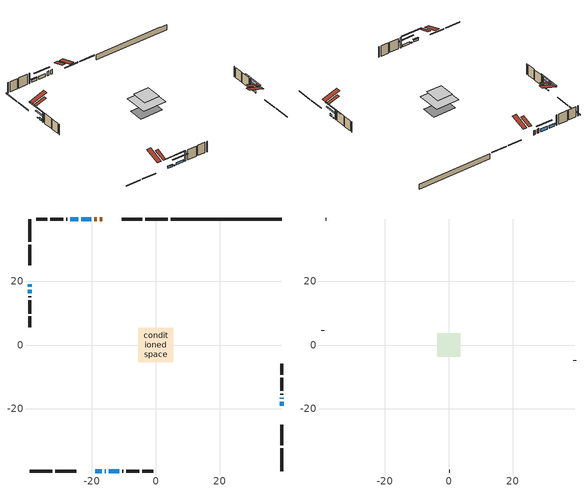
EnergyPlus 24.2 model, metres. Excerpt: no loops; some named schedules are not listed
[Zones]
conditioned space
 floor outside (Floor1 construction): -0.73,-0.73 -0.73,0.73 0.73,0.73 0.73,-0.73 z0.61
 floor adiabatic (AdiabaticFloorConstruction): -5.4,-5.4 -5.4,5.4 5.4,5.4 5.4,-5.4 z3.05
 floor foundation (Slab1 construction): -5.27,-3.4 -5.27,3.4 5.27,3.4 5.27,-3.4 z-1.88
 wall outside (RimJoist1 construction): 3.81,39.4 -3.23,39.4 / -39.4,-39.4 -32.35,-39.4 / -39.4,39.4 -39.4,32.35 / 39.4,-39.4 39.4,-32.35 z0.61:0.91
 wall outside (RimJoist2 construction): -4.16,39.4 -10.66,39.4 / -31.42,-39.4 -24.93,-39.4 / -39.4,31.42 -39.4,24.93 / 39.4,-31.42 39.4,-24.93 z0.61:0.91
 wall outside (AdiabaticWallConstruction 1): -16.66,39.4 -17.51,39.4 / -18.43,39.4 -19.28,39.4 z0.61:2.64
 wall outside (AdiabaticWallConstruction): 39.4,-18.92 39.4,-17.75 / -39.4,17.34 -39.4,16.17 z0.61:1.7; -18.92,-39.4 -16.88,-39.4 z0.61:1.56; 39.4,-16.83 39.4,-16.5 / -15.96,-39.4 -15.63,-39.4 / -39.4,18.92 -39.4,18.27 z0.61:0.92; -20.2,39.4 -23.36,39.4 z0.61:2.09; -14.7,-39.4 -11.47,-39.4 z0.61:1.62; -24.29,39.4 -26.73,39.4 z0.61:1.75
 wall outside (Wall1 construction): -27.66,39.4 -28.01,39.4 / -10.54,-39.4 -10.19,-39.4 / -39.4,15.25 -39.4,14.89 / 39.4,-15.57 39.4,-15.22 z0.61:5.49
 wall outside (Wall2 construction): -28.94,39.4 -33.06,39.4 / -9.26,-39.4 -5.14,-39.4 / -39.4,13.96 -39.4,9.84 / 39.4,-14.29 39.4,-10.17 z0.61:5.49
 wall outside (Wall3 construction): -33.99,39.4 -37.39,39.4 / -4.21,-39.4 -0.81,-39.4 / -39.4,8.91 -39.4,5.51 / 39.4,-9.24 39.4,-5.84 z0.61:5.49
 wall foundation (FoundationWall1 construction): 4.74,39.4,-1.88 4.74,39.4,0.61 35.93,39.4,0.61 35.93,39.4,0.5 39.4,39.4,0.5 39.4,39.4,-1.88
 window (WindowConstruction): 39.4,-18.92 39.4,-17.76 z0.61:1.7
 window (WindowConstruction 5): -18.92,-39.4 -16.88,-39.4 z0.61:1.56
 window (WindowConstruction 6): 39.4,-16.83 39.4,-16.5 z0.61:0.91
 window (WindowConstruction 7): -15.96,-39.4 -15.63,-39.4 z0.61:0.91
 window (WindowConstruction 8): -39.4,18.92 -39.4,18.27 z0.61:0.91
 window (WindowConstruction 1): -20.2,39.4 -23.36,39.4 z0.61:2.09
 window (WindowConstruction 2): -14.7,-39.4 -11.47,-39.4 z0.61:1.62
 window (WindowConstruction 3): -39.4,17.34 -39.4,16.17 z0.61:1.7
 window (WindowConstruction 4): -24.29,39.4 -26.73,39.4 z0.61:1.75
 door (Door): -16.67,39.4 -17.51,39.4 z0.61:2.64
 door (Door 1): -18.43,39.4 -19.27,39.4 z0.61:2.64
 ceiling adiabatic (AdiabaticFloorConstruction): 5.4,-5.4 5.4,5.4 -5.4,5.4 -5.4,-5.4 z3.05
 roof outside (Roof2 construction): -15.74,39.4,5.49 -15.74,34.23,7.21 -14.37,34.23,7.21 -14.37,39.4,5.49; -19.85,-39.4,5.49 -19.85,-34.23,7.21 -21.21,-34.23,7.21 -21.21,-39.4,5.49; -39.4,19.85,5.49 -34.23,19.85,7.21 -34.23,21.21,7.21 -39.4,21.21,5.49; 39.4,-19.85,5.49 34.23,-19.85,7.21 34.23,-21.21,7.21 39.4,-21.21,5.49
attic - vented
 floor to conditioned space (Floor2 construction Reversed): -3.61,-3.61 -3.61,3.61 3.61,3.61 3.61,-3.61 z5.49
 wall outside (Wall4 construction): -38.32,39.4 -38.47,39.4 / 0.12,-39.4 0.27,-39.4 / -39.4,4.58 -39.4,4.43 / 39.4,-4.91 39.4,-4.76 z0.61:5.49
 roof outside (Roof1 construction): -13.44,39.4,5.49 -13.44,32.36,7.83 -11.59,32.36,7.83 -11.59,39.4,5.49; -22.14,-39.4,5.49 -22.14,-32.36,7.83 -24,-32.36,7.83 -24,-39.4,5.49; -39.4,22.14,5.49 -32.36,22.14,7.83 -32.36,24,7.83 -39.4,24,5.49; 39.4,-22.14,5.49 32.36,-22.14,7.83 32.36,-24,7.83 39.4,-24,5.49
shading: 39.4,-15.58 39.4,-21.1 39.81,-21.1 39.81,-15.58 z3.88; -16.68,-39.4 -19.12,-39.4 -19.12,-39.81 -16.68,-39.81 z1.76; 39.4,-11.8 39.4,-21.53 39.81,-21.53 39.81,-11.8 z5.61; -10.93,-39.4 -20.66,-39.4 -20.66,-39.81 -10.93,-39.81 z5.61; -39.4,13.57 -39.4,23.62 -39.81,23.62 -39.81,13.57 z5.61; -25.54,39.4 -18.02,39.4 -18.02,39.81 -25.54,39.81 z4.26; -9.29,-39.4 -16.88,-39.4 -16.88,-39.81 -9.29,-39.81 z3.8; -39.4,14 -39.4,19.52 -39.81,19.52 -39.81,14 z3.88; -26.93,39.4 -24.09,39.4 -24.09,39.81 -26.93,39.81 z1.95
[Building]
Building 1: Terrain=Suburbs
[Site:Location]
Winnipeg Intl AP_MB: Latitude {deg}=49.91; Longitude {deg}=-97.24; Time Zone {hr}=-6; Elevation {m}=239; Keep Site Location Information=Yes
[Site:GroundTemperature:Shallow]
-2.46526, -5.11642, -5.32873, -4.07063, 0.979979, 6.00706, 10.3653, 13.1261, 13.3606, 11.1152, 6.8681, 1.99523
[Site:WaterMainsTemperature]
Calculation Method=Schedule; Temperature Schedule=mains temperature schedule
[Material] Roughness=Rough; Thermal Absorptance=0.9
Name | Thickness {m} | Conductivity {W/m-K} | Density {kg/m3} | Specific Heat {J/kg-K} | Solar Absorptance | Visible Absorptance
asphalt or fiberglass shingles | 0.00635 | 0.162714 | 1121.4 | 1465.45 | 0.84 | 0.84
ceiling loosefill ins | 0.169333 | 0.0480833 | 16.02 | 1046.75 | 0.7 | 0.7
ceiling stud and cavity | 0.1397 | 0.189801 | 65.682 | 1177.47 | 0.7 | 0.7
concrete 4.0 in. | 0.1016 | 1.803125 | 2242.8 | 837.4 | 0.7 | 0.7
concrete 8.0 in. | 0.2032 | 1.803125 | 2242.8 | 837.4 | 0.7 | 0.7
door material | 0.04445 | 0.188738 | 512.64 | 1214.23 | 0.7 | 0.7
door material 1 | 0.04445 | 0.053851 | 512.64 | 1214.23 | 0.7 | 0.7
exterior vertical ins | 0.0460229 | 0.029427 | 32.04 | 1214.23 | 0.7 | 0.7
floor covering | 0.0127 | 0.0433444 | 54.468 | 1339.84 | 0.6 | 0.6
floor rigid ins; wall rigid ins | 0.512978 | 0.029427 | 32.04 | 1214.23 | 0.7 | 0.7
floor stud and cavity | 0.1397 | 0.0914873 | 92.3553 | 1139.71 | 0.7 | 0.7
floor stud and cavity 1 | 0.1397 | 1.75129 | 37.0049 | 1207.88 | 0.7 | 0.7
furniture material conditioned space 1 | 0.1524 | 0.115458 | 640.8 | 1214.23 | 0.6 | 0.6
gypsum board | 0.0127 | 0.160291 | 801 | 837.4 | 0.6 | 0.6
gypsum board 1 | 0.0127 | 0.160291 | 801 | 837.4 | 0.7 | 0.7
osb sheathing 0.5 in. | 0.0127 | 0.115458 | 512.64 | 1214.23 | 0.7 | 0.7
osb sheathing 0.75 in. | 0.01905 | 0.115458 | 512.64 | 1214.23 | 0.7 | 0.7
osb sheathing 2.0 in. | 0.0508 | 0.115458 | 512.64 | 1214.23 | 0.7 | 0.7
rim joist stud and cavity | 0.0508 | 0.0451784 | 125.044 | 1163.47 | 0.6 | 0.6
rim joist stud and cavity 1 | 0.0508 | 0.029095 | 125.044 | 1163.47 | 0.6 | 0.6
roof stud and cavity | 0.2032 | 0.164908 | 78.34581 | 1123.46 | 0.7 | 0.7
wall stud and cavity | 0.1397 | 0.150548 | 139.0536 | 1170.24 | 0.7 | 0.7
wall stud and cavity 1 | 0.1397 | 0.144515 | 139.0536 | 1170.24 | 0.7 | 0.7
wall stud and cavity 2 | 0.1397 | 0.145576 | 139.0536 | 1170.24 | 0.7 | 0.7
wall stud and cavity 3 | 0.0889 | 6.1454 | 50.32683 | 1063.81 | 0.6 | 0.6
wall stud and cavity 4 | 0.0889 | 0.380278 | 52.3479 | 1209.89 | 0.7 | 0.7
wall stud and cavity 5 | 0.0889 | 0.391764 | 83.0341 | 1211.67 | 0.7 | 0.7
wood siding | 0.0254 | 0.102417 | 544.68 | 1172.36 | 0.4 | 0.4
wood siding 1 | 0.00254 | 0.102417 | 544.68 | 1172.36 | 0.4 | 0.4
wood siding 2; wood siding 3; wood siding 4 | 0.0254 | 0.102417 | 544.68 | 1172.36 | 0.7 | 0.7
[WindowMaterial:SimpleGlazingSystem]
Name | U-Factor {W/m2-K} | Solar Heat Gain Coefficient
WindowMaterial | 2.231454 | 0.59
WindowMaterial 1 | 2.16559 | 0.61
WindowMaterial 2 | 3.27961 | 0.65
WindowMaterial 3 | 2.220098 | 0.59
WindowMaterial 4 | 3.28075 | 0.64
WindowMaterial 5 | 3.24952 | 0.43
WindowMaterial 6 | 5.96644 | 0.53
[Construction]
AdiabaticFloorConstruction: floor stud and cavity 1, floor rigid ins, osb sheathing 0.75 in., floor covering
AdiabaticWallConstruction: wood siding 3, wall rigid ins, wall stud and cavity 4, gypsum board
AdiabaticWallConstruction 1: wood siding 4, wall rigid ins, wall stud and cavity 4, gypsum board
Door: door material
Door 1: door material 1
Floor1 construction: floor stud and cavity, osb sheathing 0.75 in., floor covering
Floor2 construction Reversed: gypsum board, ceiling stud and cavity, ceiling loosefill ins
FoundationWall1 construction: concrete 8.0 in., gypsum board 1
furniture construction conditioned space 1: furniture material conditioned space 1
PartitionWallConstruction: gypsum board, wall stud and cavity 5, gypsum board
RimJoist1 construction: wood siding 2, osb sheathing 2.0 in., rim joist stud and cavity
RimJoist2 construction: wood siding 2, osb sheathing 2.0 in., rim joist stud and cavity 1
Roof1 construction: asphalt or fiberglass shingles
Roof2 construction: asphalt or fiberglass shingles, osb sheathing 0.75 in., roof stud and cavity, gypsum board
Slab1 construction: concrete 4.0 in.
Wall1 construction: wood siding, osb sheathing 0.5 in., wall stud and cavity, gypsum board
Wall2 construction: wood siding, osb sheathing 0.5 in., wall stud and cavity 1, gypsum board
Wall3 construction: wood siding, osb sheathing 0.5 in., wall stud and cavity 2, gypsum board
Wall4 construction: wood siding 1, wall stud and cavity 3
WindowConstruction; WindowConstruction 3: WindowMaterial
WindowConstruction 1: WindowMaterial 1
WindowConstruction 2: WindowMaterial 2
WindowConstruction 4: WindowMaterial 3
WindowConstruction 5: WindowMaterial 4
WindowConstruction 6; WindowConstruction 7: WindowMaterial 5
WindowConstruction 8: WindowMaterial 6
[Zone] Multiplier=1; Part of Total Floor Area=Yes
Name | Volume {m3}
attic - vented | 19.9
conditioned space | 470.9
[Space]
Name | Zone | Volume {m3}
attic - vented 1 | attic - vented | 19.9
conditioned space 1 | conditioned space | 470.9
[ZoneInfiltration:EffectiveLeakageArea]
infil attic - vented 1: Zone or Space=attic - vented 1; Schedule=Always On Discrete; Effective Air Leakage Area {cm2}=1741.33; Stack Coefficient=0.000502303; Wind Coefficient=1.51427e-05
[ZoneMixing]
whole house fan mix: Zone or Space=attic - vented; Schedule=Always On Continuous; Design Flow Rate Calculation Method=Flow/Zone; Design Flow Rate {m3/s}=0; Source Zone or Space=conditioned space
[SurfaceProperty:ExposedFoundationPerimeter]
Slab1: Exposed Perimeter Calculation Method=TotalExposedPerimeter; Total Exposed Perimeter {m}=34.657
[InternalMass] Zone or ZoneList=conditioned space; Space or SpaceList=conditioned space 1
Name | Construction | Surface Area {m2}
furniture mass conditioned space 1 | furniture construction conditioned space 1 | 76.1918
partition wall mass | PartitionWallConstruction | 190.479
[Lights]
interior lighting: Zone or ZoneList or Space or SpaceList=conditioned space 1; Schedule=interior lighting schedule; Design Level Calculation Method=LightingLevel; Lighting Level {W}=343.2; Return Air Fraction=0; Fraction Radiant=0.6; Fraction Visible=0.2; Fraction Replaceable=1
[People]
occupants: Zone or ZoneList or Space or SpaceList=conditioned space 1; Number of People Schedule=occupants schedule; Number of People Calculation Method=People; Number of People=3; Fraction Radiant=0.314171; Sensible Heat Fraction=0.56303; Activity Level Schedule=occupants activity schedule; Carbon Dioxide Generation Rate {m3/s-W}=0; Enable ASHRAE 55 Comfort Warnings=No; Mean Radiant Temperature Calculation Type=EnclosureAveraged
[ElectricEquipment] Zone or ZoneList or Space or SpaceList=conditioned space 1; Design Level Calculation Method=EquipmentLevel
Name | Schedule | Design Level {W} | Fraction Latent | Fraction Radiant | Fraction Lost
clothes dryer | clothes dryer schedule | 140.772 | 0.015 | 0.081 | 0.85
clothes washer | clothes washer schedule | 32.1985 | 0.03 | 0.162 | 0.7
cooking range | cooking range schedule | 215.147 | 0.08 | 0.432 | 0.2
dishwasher | dishwasher schedule | 66.8632 | 0.3 | 0.18 | 0.4
fridge | fridge schedule | 72.9452 | 0 | 0.6 | 0
mech vent house fan | mech vent house fan schedule | 0 | 0 | 0 | 1
mech vent house fan cfis | mech vent house fan cfis schedule | 0 | 0 | 0 | 0
misc plug loads | misc plug loads schedule | 494.7 | 0.045 | 0.513 | 0.1
whole house fan | Always On Discrete | 0 | 0 | 0 | 1
[OtherEquipment] Zone or ZoneList or Space or SpaceList=conditioned space 1; Design Level Calculation Method=EquipmentLevel
Name | Fuel Type | Schedule | Design Level {W} | Fraction Latent | Fraction Radiant | Fraction Lost
clothes dryer 1 | Electricity | clothes dryer schedule | 0 | 0.015 | 0.081 | 0.85
cooking range 1 | Electricity | cooking range schedule | 0 | 0.08 | 0.432 | 0.2
general water use latent | None | general water use schedule | 62.594 | 1 | 0 | 0
general water use sensible | None | general water use schedule | -61.6891 | 0 | 0.6 | 0
mech vent house fan latent load | None | Always On Discrete | 0 | 1 | 0 | 0
mech vent house fan sensible load | None | Always On Discrete | 0 | 0 | 0 | 0
water heater energy adjustment1 | NaturalGas | Always On Discrete | 0.01 | 0 | 0 | 1
[ZoneInfiltration:DesignFlowRate] Zone or ZoneList or Space or SpaceList=conditioned space 1; Schedule=Always On Discrete; Design Flow Rate Calculation Method=Flow/Zone; Design Flow Rate {m3/s}=0
infil flow; natural vent flow; whole house fan flow
[AvailabilityManager:Scheduled]
furnace airloop Availability Manager: Schedule=Always On Discrete
[Foundation:Kiva]
Foundation Kiva 1: Initial Indoor Air Temperature {C}=21; Wall Height Above Grade {m}=0.609996; Wall Depth Below Slab {m}=0.2032; Custom Block Material Name 1=exterior vertical ins; Custom Block Depth 1 {m}=2.49; Custom Block X Position 1 {m}=0.2159; Custom Block Z Position 1 {m}=0
[Foundation:Kiva:Settings]
Soil Conductivity {W/m-K}=0.849921; Soil Density {kg/m3}=1842.3; Soil Specific Heat {J/kg-K}=418.7; Ground Solar Absorptivity=0.9; Ground Thermal Absorptivity=0.9; Ground Surface Roughness {m}=0.03; Far-Field Width {m}=40; Deep-Ground Boundary Condition=ZeroFlux; Deep-Ground Depth {m}=40; Minimum Cell Dimension {m}=0.2; Maximum Cell Growth Coefficient=3; Simulation Timestep=Timestep
[Exterior:Lights]
exterior lighting: Schedule=exterior lighting schedule; Design Level {W}=75.6
[EnergyManagementSystem:GlobalVariable]
furnace_airloop_Fan_RTF
infil_program_Qfan
infil_program_Qinf
natural_vent_program_Qnv
natural_vent_program_Qwhf
[EnergyManagementSystem:Sensor]
Name | Output:Variable or Output:Meter Index Key | Output:Variable or Output:Meter
airflow_gain | infil flow | Infiltration Sensible Heat Gain Energy
airflow_gain_1 | natural vent flow | Infiltration Sensible Heat Gain Energy
airflow_gain_2 | whole house fan flow | Infiltration Sensible Heat Gain Energy
airflow_loss | infil flow | Infiltration Sensible Heat Loss Energy
airflow_loss_1 | natural vent flow | Infiltration Sensible Heat Loss Energy
airflow_loss_2 | whole house fan flow | Infiltration Sensible Heat Loss Energy
clg_load_cond |  | Cooling:EnergyTransfer:Zone:CONDITIONED SPACE
clg_sp_s; clg_sp_s_1 | cooling setpoint | Schedule Value
clothes_dryer_exhaust_0_sch_s | clothes dryer exhaust 0 schedule | Schedule Value
cool_season | cooling season schedule | Schedule Value
htg_load_cond |  | Heating:EnergyTransfer:Zone:CONDITIONED SPACE
htg_sp_s; htg_sp_s_1 | heating setpoint | Schedule Value
ig_ee_conv | clothes dryer | Electric Equipment Convective Heating Energy
ig_ee_conv_2 | cooking range | Electric Equipment Convective Heating Energy
ig_ee_conv_4 | fridge | Electric Equipment Convective Heating Energy
ig_ee_conv_5 | misc plug loads | Electric Equipment Convective Heating Energy
ig_ee_conv_6 | whole house fan | Electric Equipment Convective Heating Energy
ig_ee_rad | clothes dryer | Electric Equipment Radiant Heating Energy
ig_ee_rad_2 | cooking range | Electric Equipment Radiant Heating Energy
ig_ee_rad_4 | fridge | Electric Equipment Radiant Heating Energy
ig_ee_rad_5 | misc plug loads | Electric Equipment Radiant Heating Energy
ig_ee_rad_6 | whole house fan | Electric Equipment Radiant Heating Energy
ig_lgt_conv | interior lighting | Lights Convective Heating Energy
ig_lgt_rad | interior lighting | Lights Radiant Heating Energy
ig_lgt_vis | interior lighting | Lights Visible Radiation Heating Energy
ig_oe_conv | clothes dryer 1 | Other Equipment Convective Heating Energy
ig_oe_conv_1 | cooking range 1 | Other Equipment Convective Heating Energy
ig_oe_conv_2 | general water use latent | Other Equipment Convective Heating Energy
ig_oe_conv_3 | general water use sensible | Other Equipment Convective Heating Energy
ig_oe_conv_4 | water heater energy adjustment1 | Other Equipment Convective Heating Energy
ig_oe_rad | clothes dryer 1 | Other Equipment Radiant Heating Energy
ig_oe_rad_1 | cooking range 1 | Other Equipment Radiant Heating Energy
ig_oe_rad_2 | general water use latent | Other Equipment Radiant Heating Energy
ig_oe_rad_3 | general water use sensible | Other Equipment Radiant Heating Energy
ig_oe_rad_4 | water heater energy adjustment1 | Other Equipment Radiant Heating Energy
ig_ppl_conv | occupants | People Convective Heating Energy
ig_ppl_rad | occupants | People Radiant Heating Energy
im_conv | furniture mass conditioned space 1 | Surface Inside Face Convection Heat Gain Energy
im_conv_1 | partition wall mass | Surface Inside Face Convection Heat Gain Energy
im_ig | furniture mass conditioned space 1 | Surface Inside Face Internal Gains Radiation Heat Gain Energy
im_ig_1 | partition wall mass | Surface Inside Face Internal Gains Radiation Heat Gain Energy
im_lgt | furniture mass conditioned space 1 | Surface Inside Face Lights Radiation Heat Gain Energy
im_lgt_1 | partition wall mass | Surface Inside Face Lights Radiation Heat Gain Energy
im_sol | furniture mass conditioned space 1 | Surface Inside Face Solar Radiation Heat Gain Energy
im_sol_1 | partition wall mass | Surface Inside Face Solar Radiation Heat Gain Energy
im_surf | furniture mass conditioned space 1 | Surface Inside Face Net Surface Thermal Radiation Heat Gain Energy
im_surf_1 | partition wall mass | Surface Inside Face Net Surface Thermal Radiation Heat Gain Energy
mv_conv | mech vent house fan | Electric Equipment Convective Heating Energy
mv_conv_1 | mech vent house fan cfis | Electric Equipment Convective Heating Energy
mv_conv_2 | mech vent house fan latent load | Other Equipment Convective Heating Energy
mv_conv_3 | mech vent house fan sensible load | Other Equipment Convective Heating Energy
mv_rad | mech vent house fan | Electric Equipment Radiant Heating Energy
mv_rad_1 | mech vent house fan cfis | Electric Equipment Radiant Heating Energy
mv_rad_2 | mech vent house fan latent load | Other Equipment Radiant Heating Energy
mv_rad_3 | mech vent house fan sensible load | Other Equipment Radiant Heating Energy
natural_vent_s | natural vent schedule | Schedule Value
out_pb_s |  | Site Outdoor Air Barometric Pressure
out_wt_s |  | Site Outdoor Air Humidity Ratio
site_vw_s |  | Site Wind Speed
ss_back_out | Window1 | Surface Window Shortwave from Zone Back Out Window Heat Transfer Rate
ss_back_out_1 | Window10 | Surface Window Shortwave from Zone Back Out Window Heat Transfer Rate
ss_back_out_2 | Window12 | Surface Window Shortwave from Zone Back Out Window Heat Transfer Rate
ss_back_out_3 | Window13 | Surface Window Shortwave from Zone Back Out Window Heat Transfer Rate
ss_back_out_4 | Window14 | Surface Window Shortwave from Zone Back Out Window Heat Transfer Rate
ss_back_out_5 | Window2 | Surface Window Shortwave from Zone Back Out Window Heat Transfer Rate
ss_back_out_6 | Window4 | Surface Window Shortwave from Zone Back Out Window Heat Transfer Rate
ss_back_out_7 | Window7 | Surface Window Shortwave from Zone Back Out Window Heat Transfer Rate
ss_back_out_8 | Window8 | Surface Window Shortwave from Zone Back Out Window Heat Transfer Rate
ss_conv | Door1 | Surface Inside Face Convection Heat Gain Energy
ss_conv_1 | Door2 | Surface Inside Face Convection Heat Gain Energy
ss_conv_10 | Window8 | Surface Inside Face Convection Heat Gain Energy
ss_conv_2 | Window1 | Surface Inside Face Convection Heat Gain Energy
ss_conv_3 | Window10 | Surface Inside Face Convection Heat Gain Energy
ss_conv_4 | Window12 | Surface Inside Face Convection Heat Gain Energy
ss_conv_5 | Window13 | Surface Inside Face Convection Heat Gain Energy
ss_conv_6 | Window14 | Surface Inside Face Convection Heat Gain Energy
ss_conv_7 | Window2 | Surface Inside Face Convection Heat Gain Energy
ss_conv_8 | Window4 | Surface Inside Face Convection Heat Gain Energy
ss_conv_9 | Window7 | Surface Inside Face Convection Heat Gain Energy
ss_ig | Door1 | Surface Inside Face Internal Gains Radiation Heat Gain Energy
ss_ig_1 | Door2 | Surface Inside Face Internal Gains Radiation Heat Gain Energy
ss_ig_10 | Window8 | Surface Inside Face Internal Gains Radiation Heat Gain Energy
ss_ig_2 | Window1 | Surface Inside Face Internal Gains Radiation Heat Gain Energy
ss_ig_3 | Window10 | Surface Inside Face Internal Gains Radiation Heat Gain Energy
ss_ig_4 | Window12 | Surface Inside Face Internal Gains Radiation Heat Gain Energy
ss_ig_5 | Window13 | Surface Inside Face Internal Gains Radiation Heat Gain Energy
ss_ig_6 | Window14 | Surface Inside Face Internal Gains Radiation Heat Gain Energy
ss_ig_7 | Window2 | Surface Inside Face Internal Gains Radiation Heat Gain Energy
ss_ig_8 | Window4 | Surface Inside Face Internal Gains Radiation Heat Gain Energy
ss_ig_9 | Window7 | Surface Inside Face Internal Gains Radiation Heat Gain Energy
ss_lgt | Door1 | Surface Inside Face Lights Radiation Heat Gain Energy
ss_lgt_1 | Door2 | Surface Inside Face Lights Radiation Heat Gain Energy
ss_sol | Door1 | Surface Inside Face Solar Radiation Heat Gain Energy
ss_sol_1 | Door2 | Surface Inside Face Solar Radiation Heat Gain Energy
ss_surf | Door1 | Surface Inside Face Net Surface Thermal Radiation Heat Gain Energy
ss_surf_1 | Door2 | Surface Inside Face Net Surface Thermal Radiation Heat Gain Energy
ss_surf_10 | Window8 | Surface Inside Face Net Surface Thermal Radiation Heat Gain Energy
ss_surf_2 | Window1 | Surface Inside Face Net Surface Thermal Radiation Heat Gain Energy
ss_surf_3 | Window10 | Surface Inside Face Net Surface Thermal Radiation Heat Gain Energy
ss_surf_4 | Window12 | Surface Inside Face Net Surface Thermal Radiation Heat Gain Energy
ss_surf_5 | Window13 | Surface Inside Face Net Surface Thermal Radiation Heat Gain Energy
ss_surf_6 | Window14 | Surface Inside Face Net Surface Thermal Radiation Heat Gain Energy
ss_surf_7 | Window2 | Surface Inside Face Net Surface Thermal Radiation Heat Gain Energy
ss_surf_8 | Window4 | Surface Inside Face Net Surface Thermal Radiation Heat Gain Energy
ss_surf_9 | Window7 | Surface Inside Face Net Surface Thermal Radiation Heat Gain Energy
ss_trans_in | Window1 | Surface Window Transmitted Solar Radiation Rate
ss_trans_in_1 | Window10 | Surface Window Transmitted Solar Radiation Rate
ss_trans_in_2 | Window12 | Surface Window Transmitted Solar Radiation Rate
ss_trans_in_3 | Window13 | Surface Window Transmitted Solar Radiation Rate
ss_trans_in_4 | Window14 | Surface Window Transmitted Solar Radiation Rate
ss_trans_in_5 | Window2 | Surface Window Transmitted Solar Radiation Rate
ss_trans_in_6 | Window4 | Surface Window Transmitted Solar Radiation Rate
ss_trans_in_7 | Window7 | Surface Window Transmitted Solar Radiation Rate
ss_trans_in_8 | Window8 | Surface Window Transmitted Solar Radiation Rate
ss_trans_out | Window1 | Surface Inside Face Initial Transmitted Diffuse Transmitted Out Window Solar Radiation Rate
ss_trans_out_1 | Window10 | Surface Inside Face Initial Transmitted Diffuse Transmitted Out Window Solar Radiation Rate
ss_trans_out_2 | Window12 | Surface Inside Face Initial Transmitted Diffuse Transmitted Out Window Solar Radiation Rate
ss_trans_out_3 | Window13 | Surface Inside Face Initial Transmitted Diffuse Transmitted Out Window Solar Radiation Rate
ss_trans_out_4 | Window14 | Surface Inside Face Initial Transmitted Diffuse Transmitted Out Window Solar Radiation Rate
ss_trans_out_5 | Window2 | Surface Inside Face Initial Transmitted Diffuse Transmitted Out Window Solar Radiation Rate
ss_trans_out_6 | Window4 | Surface Inside Face Initial Transmitted Diffuse Transmitted Out Window Solar Radiation Rate
ss_trans_out_7 | Window7 | Surface Inside Face Initial Transmitted Diffuse Transmitted Out Window Solar Radiation Rate
ss_trans_out_8 | Window8 | Surface Inside Face Initial Transmitted Diffuse Transmitted Out Window Solar Radiation Rate
s_conv | Floor1 | Surface Inside Face Convection Heat Gain Energy
s_conv_1 | Floor2 | Surface Inside Face Convection Heat Gain Energy
s_conv_10 | RimJoist2:180 | Surface Inside Face Convection Heat Gain Energy
s_conv_11 | RimJoist2:270 | Surface Inside Face Convection Heat Gain Energy
s_conv_12 | RimJoist2:90 | Surface Inside Face Convection Heat Gain Energy
s_conv_13 | Roof2:0 | Surface Inside Face Convection Heat Gain Energy
s_conv_14 | Roof2:180 | Surface Inside Face Convection Heat Gain Energy
s_conv_15 | Roof2:270 | Surface Inside Face Convection Heat Gain Energy
s_conv_16 | Roof2:90 | Surface Inside Face Convection Heat Gain Energy
s_conv_17 | Slab1 | Surface Inside Face Convection Heat Gain Energy
s_conv_18 | Wall1:0 | Surface Inside Face Convection Heat Gain Energy
s_conv_19 | Wall1:180 | Surface Inside Face Convection Heat Gain Energy
s_conv_2 | FoundationWall1 | Surface Inside Face Convection Heat Gain Energy
s_conv_20 | Wall1:270 | Surface Inside Face Convection Heat Gain Energy
s_conv_21 | Wall1:90 | Surface Inside Face Convection Heat Gain Energy
s_conv_22 | Wall2:0 | Surface Inside Face Convection Heat Gain Energy
s_conv_23 | Wall2:180 | Surface Inside Face Convection Heat Gain Energy
s_conv_24 | Wall2:270 | Surface Inside Face Convection Heat Gain Energy
s_conv_25 | Wall2:90 | Surface Inside Face Convection Heat Gain Energy
s_conv_26 | Wall3:0 | Surface Inside Face Convection Heat Gain Energy
s_conv_27 | Wall3:180 | Surface Inside Face Convection Heat Gain Energy
s_conv_28 | Wall3:270 | Surface Inside Face Convection Heat Gain Energy
s_conv_29 | Wall3:90 | Surface Inside Face Convection Heat Gain Energy
s_conv_3 | inferred conditioned ceiling | Surface Inside Face Convection Heat Gain Energy
s_conv_4 | inferred conditioned floor | Surface Inside Face Convection Heat Gain Energy
s_conv_5 | RimJoist1:0 | Surface Inside Face Convection Heat Gain Energy
